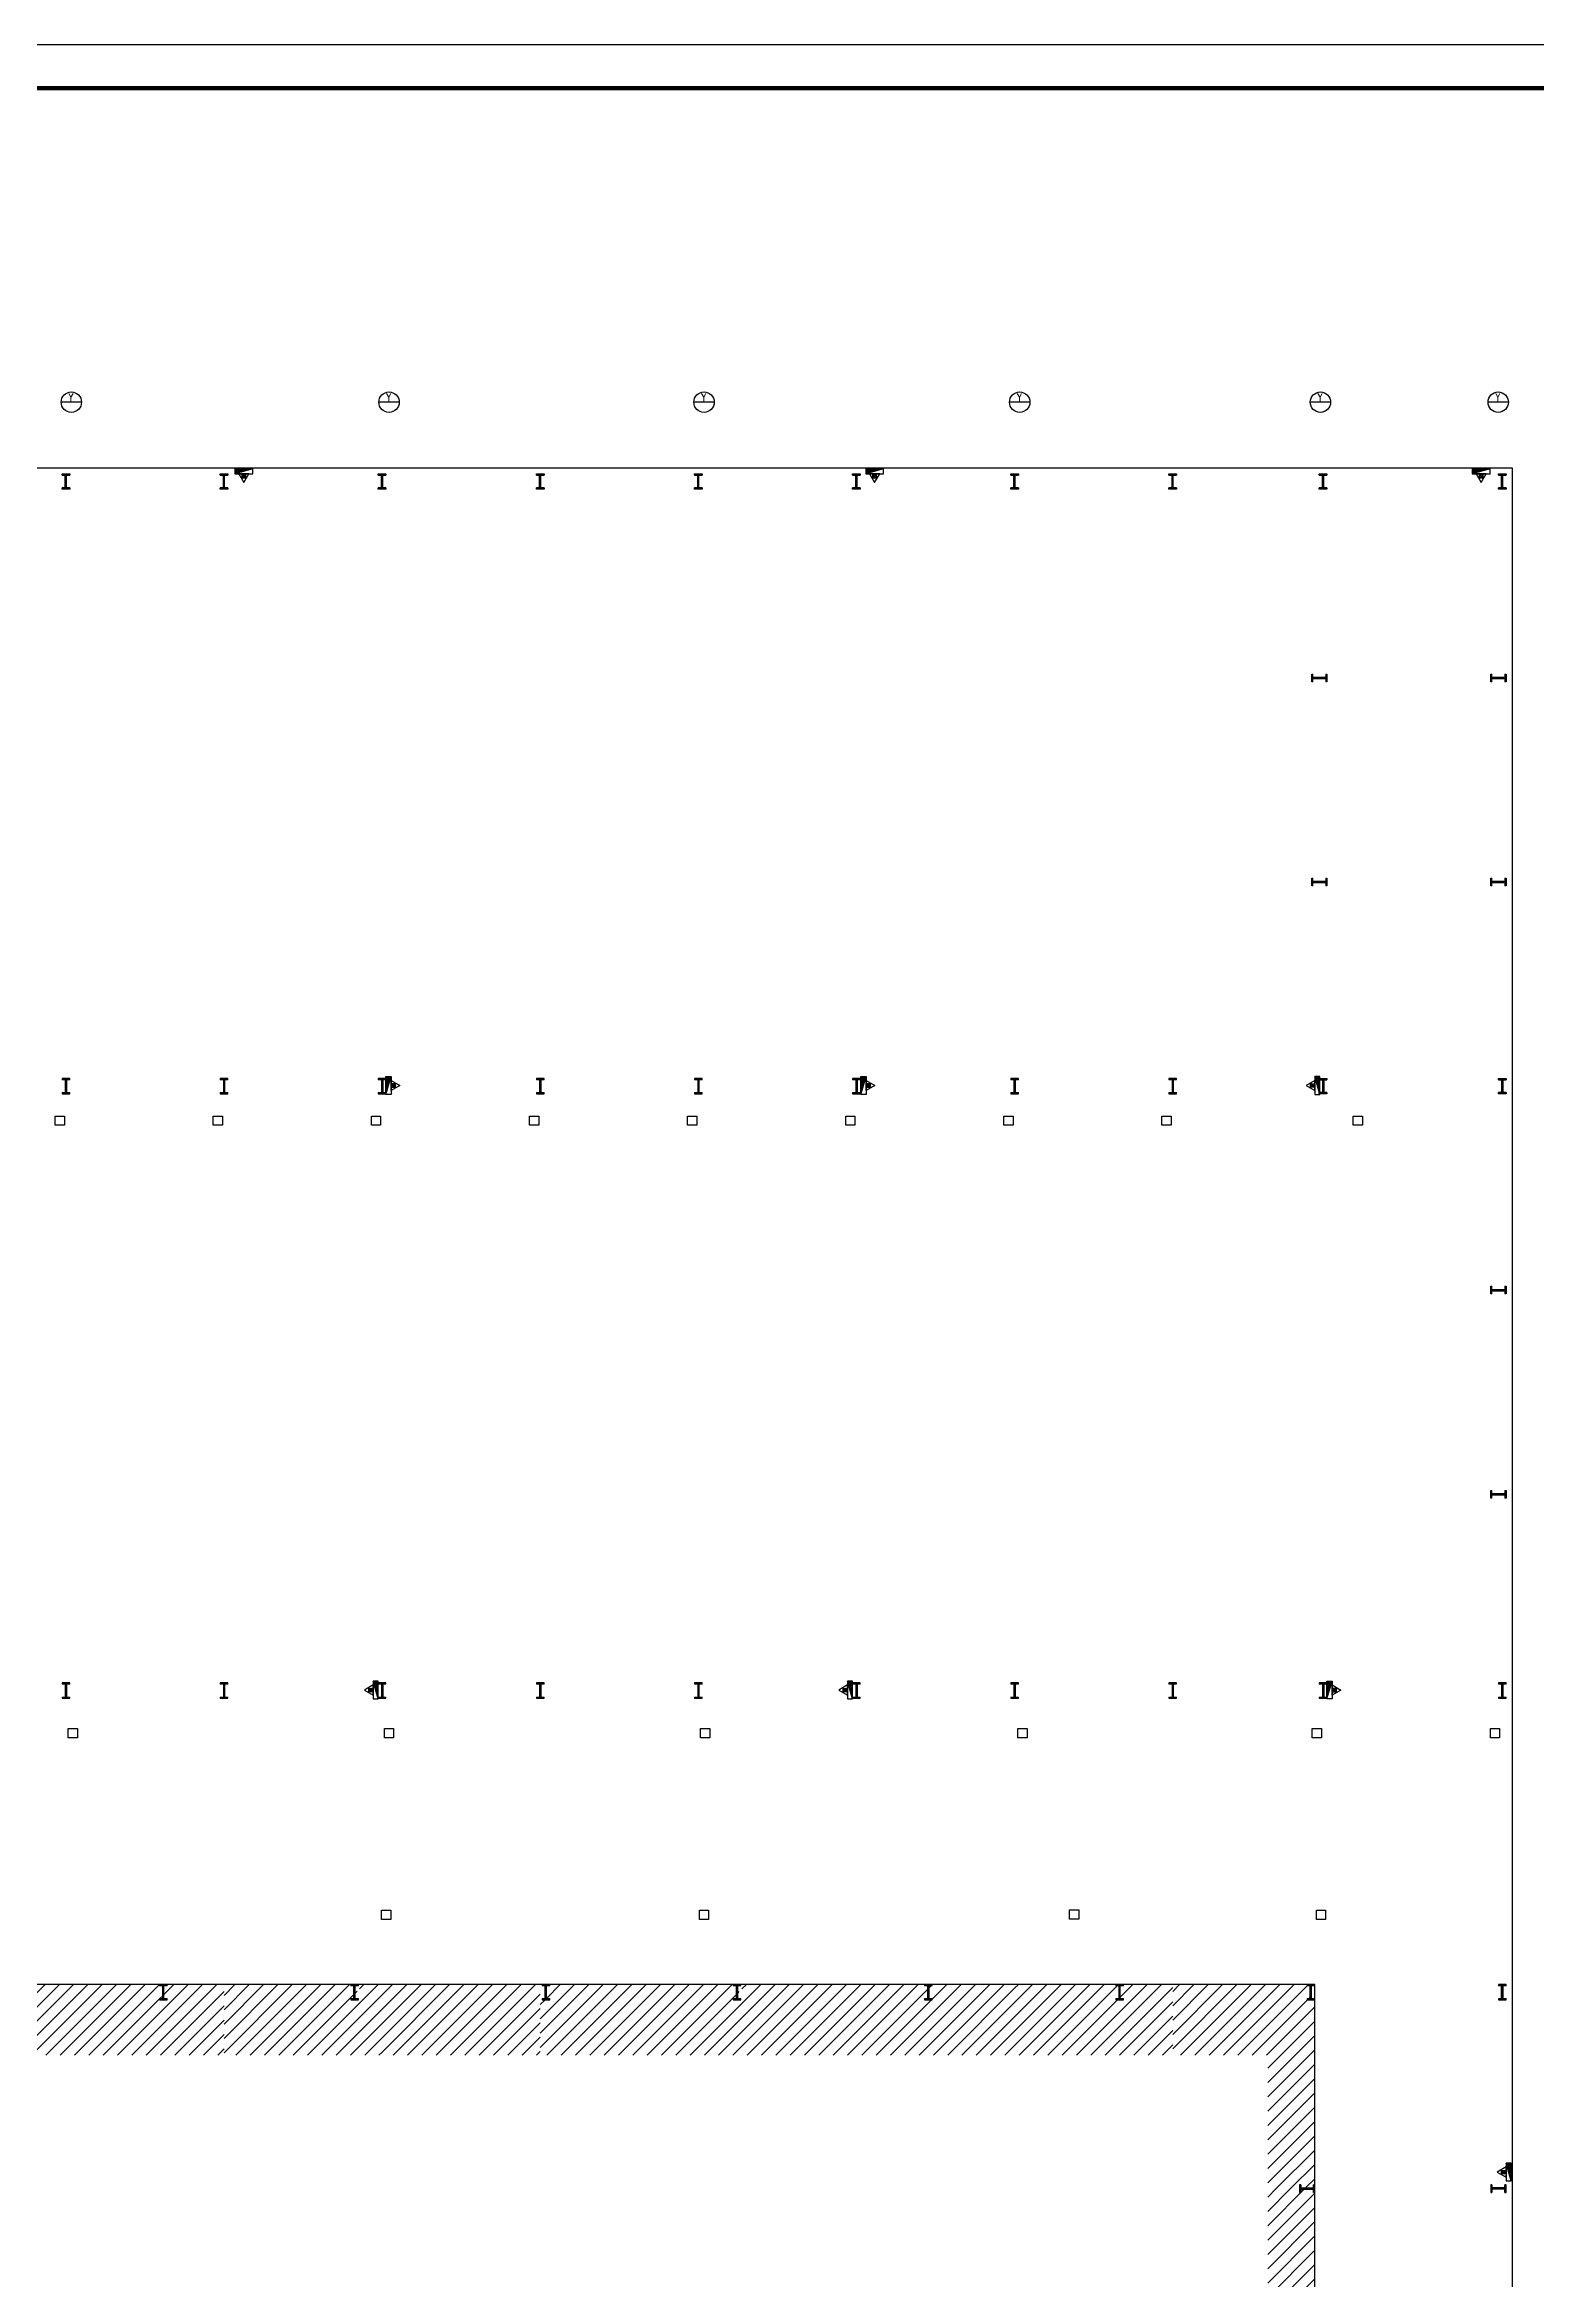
# Model space of a CAD drawing. Extents: x 4150464 to 4450492, y 483482 to 853422.
# Drawn here: x 4350147 to 4408638, y 681826 to 769422 of the extents above; entities that cross this region are included whole.
import ezdxf

# ---------------------------------------------------------------- set-up
doc = ezdxf.new("R2010")
doc.units = 0
doc.header["$LTSCALE"] = 1000
doc.header["$MEASUREMENT"] = 0
for name, color, linetype in [('0-排水标注', 7, 'Continuous'), ('COLUMN', 7, 'Continuous'), ('DIM_消防', 3, 'Continuous'), ('EQUIP_消火栓', 7, 'Continuous'), ('EQUIP_消防', 7, 'Continuous'), ('PUB_TITLE', 4, 'Continuous'), ('VPIPE-消防', 1, 'TG_XH'), ('钢柱', 7, 'Continuous')]:
    doc.layers.add(name, color=color, linetype=linetype)
doc.styles.add('_HZTXT', font='txt.shx', dxfattribs={"width": 0.8, "bigfont": 'hztxt.shx'})
doc.styles.add('TG_LINETYPE', font='SIMPLEX', dxfattribs={"width": 0.8, "height": 3, "bigfont": 'HZTXT'})
doc.linetypes.add('TG_XH', pattern='A,2,-0.6,["XH",TG_LINETYPE,S=0.1,R=0,X=-0.52,Y=-0.15],0', length=2.6)
pattern_1 = [(45, (819536, 867522.56), (-280.633004, 280.633004), [])]
pattern_2 = [(45, (814834.15, 847256.3), (-280.633004, 280.633004), [])]

# ---------------------------------------------------------------- blocks, each defined once
blk = doc.blocks.new('A$C23043752')
at = {"layer": 'COLUMN'}
blk.add_hatch(color=256, dxfattribs=at).paths.add_polyline_path([(0, 600), (0, 550), (125, 550), (125, 50), (0, 50), (0, 0), (300, 0), (300, 50), (175, 50), (175, 550), (300, 550), (300, 600)])
for p, q in [((0, 600), (0, 550)), ((300, 600), (0, 600)), ((125, 550), (0, 550)), ((0, 50), (125, 50)), ((0, 50), (0, 0)), ((0, 0), (300, 0)), ((125, 550), (125, 50)), ((175, 550), (175, 50)), ((300, 550), (175, 550)), ((175, 50), (300, 50)), ((300, 550), (300, 600)), ((300, 0), (300, 50))]:
    blk.add_line(p, q, dxfattribs=at)
blk = doc.blocks.new('A$C2E6C69CD')
at = {"layer": 'COLUMN', "xscale": -1, "rotation": 359.9999999999998}
blk.add_blockref('A$C23043752', (300, 0), dxfattribs=at)
blk.add_blockref('A$C23043752', (300, 0), dxfattribs=at)
blk = doc.blocks.new('A$C6F9B7E11')
blk.add_blockref('A$C2E6C69CD', (0, 0))
blk = doc.blocks.new('$ATTACHMENT$00000214')
h = blk.add_hatch()
h.set_pattern_fill('ANSI31', color=256, scale=200, style=0)
h.set_pattern_definition([(45, (-38543.802, -6842.639), (-17.67767, 17.67767), [])])
h.paths.add_polyline_path([(-65, 2), (65, 2), (65, -128), (-65, -128)])
for points in [[(0, 172), (-198, -172), (198, -172)], [(-65, 2), (65, 2), (65, -128), (-65, -128)]]:
    blk.add_lwpolyline(points, close=True)
blk = doc.blocks.new('$TwtSys$00000434')
for p, q in [((-0.5, 0.5), (-0.5, -0.5)), ((-0.5, -0.5), (0.5, 0.5)), ((0.5, 0.5), (-0.5, 0.5)), ((0.5, -0.5), (0.5, 0.5)), ((-0.5, -0.5), (0.5, -0.5))]:
    blk.add_line(p, q)
blk.add_solid([(0.5, -0.5), (0.5, 0.5), (-0.5, -0.5)])
blk = doc.blocks.new('xhs')
at = {"layer": 'EQUIP_消火栓', "xscale": 700.0000000000026, "yscale": 200, "zscale": 700, "rotation": 359.9999949910357}
blk.add_blockref('$TwtSys$00000434', (4416311, -1410339), dxfattribs=at)
at = {"layer": 'EQUIP_消防'}
blk.add_blockref('$ATTACHMENT$00000214', (4416311, -1410067), dxfattribs=at)

msp = doc.modelspace()

# ---------------------------------------------------------------- hatches: boundary and pattern name
h = msp.add_hatch()
h.set_pattern_fill('ANSI31', color=253, scale=250, style=0)
h.set_pattern_definition([(45, (0, 0), (-280.633004, 280.633004), [])])
h.paths.add_polyline_path([(4399949, 653231), (4399899, 653231), (4399899, 653356), (4399399, 653356), (4399399, 653231), (4399349, 653231), (4399349, 653381), (4398105, 653381), (4398105, 645381), (4399649, 645381), (4399649, 645431), (4399774, 645431), (4399774, 645931), (4399649, 645931), (4399649, 645981), (4399949, 645981)])
h.paths.add_polyline_path([(4399766, 645619, -1), (4399616, 645619, -1)], flags=16)
h.paths.add_polyline_path([(4277629, 693381), (4272599, 693381), (4272599, 693331), (4272474, 693331), (4272474, 692831), (4272599, 692831), (4272599, 692781), (4272299, 692781), (4272299, 690610), (4277629, 690610)])
h.paths.add_polyline_path([(4272546, 693144, -1), (4272696, 693144, -1)], flags=16)
h.paths.add_polyline_path([(4283079, 693381), (4279949, 693381), (4279949, 693331), (4279824, 693331), (4279824, 692831), (4279949, 692831), (4279949, 692781), (4279649, 692781), (4279649, 692831), (4279774, 692831), (4279774, 693331), (4279649, 693331), (4279649, 693381), (4277629, 693381), (4277629, 690610), (4283079, 690610)])
h.paths.add_polyline_path([(4399949, 661231), (4399899, 661231), (4399899, 661356), (4399399, 661356), (4399399, 661231), (4399349, 661231), (4399349, 661381), (4398105, 661381), (4398105, 653381), (4399349, 653381), (4399349, 653531), (4399399, 653531), (4399399, 653406), (4399899, 653406), (4399899, 653531), (4399949, 653531), (4399949, 655881), (4399949, 658881)])
h.paths.add_polyline_path([(4282853, 692239), (4284546, 692239), (4284546, 692909), (4282853, 692909)], flags=9)
h = msp.add_hatch()
h.set_pattern_fill('ANSI31', color=253, scale=250, angle=360, style=0)
h.set_pattern_definition(pattern_2)
h.paths.add_polyline_path([(4350979, 693381), (4349699, 693381), (4347449, 693381), (4347449, 693331), (4347324, 693331), (4347324, 692831), (4347449, 692831), (4347449, 692781), (4347149, 692781), (4347149, 692831), (4347274, 692831), (4347274, 693331), (4347149, 693331), (4347149, 693381), (4345199, 693381), (4344779, 693381), (4344779, 690610), (4350979, 690610)])
h.paths.add_polyline_path([(4347388, 693144, -1), (4347538, 693144, -1)], flags=16)
h = msp.add_hatch()
h.set_pattern_fill('ANSI31', color=253, scale=250, angle=360, style=0)
h.set_pattern_definition(pattern_2)
h.paths.add_polyline_path([(4350979, 690610), (4357179, 690610), (4357179, 693381), (4354949, 693381), (4354949, 693331), (4354824, 693331), (4354824, 692831), (4354949, 692831), (4354949, 692781), (4354649, 692781), (4354649, 692831), (4354774, 692831), (4354774, 693331), (4354649, 693331), (4354649, 693381), (4352699, 693381), (4350979, 693381)])
h = msp.add_hatch()
h.set_pattern_fill('ANSI31', color=253, scale=250, angle=360, style=0)
h.set_pattern_definition(pattern_1)
h.paths.add_polyline_path([(4363379, 693381), (4362449, 693381), (4362449, 693331), (4362324, 693331), (4362324, 692831), (4362449, 692831), (4362449, 692781), (4362149, 692781), (4362149, 692831), (4362274, 692831), (4362274, 693331), (4362149, 693331), (4362149, 693381), (4360199, 693381), (4357199, 693381), (4357179, 693381), (4357179, 690610), (4363379, 690610)])
h.paths.add_polyline_path([(4362389, 693144, -1), (4362539, 693144, -1)], flags=16)
h = msp.add_hatch()
h.set_pattern_fill('ANSI31', color=253, scale=250, angle=360, style=0)
h.set_pattern_definition(pattern_1)
h.paths.add_polyline_path([(4363379, 690610), (4369579, 690610), (4369579, 693381), (4368699, 693381), (4363379, 693381)])
h = msp.add_hatch()
h.set_pattern_fill('ANSI31', color=253, scale=250, angle=360, style=0)
h.set_pattern_definition(pattern_2)
h.paths.add_polyline_path([(4375779, 690610), (4375779, 693381), (4375199, 693381), (4372199, 693381), (4369949, 693381), (4369949, 693331), (4369824, 693331), (4369824, 692831), (4369949, 692831), (4369949, 692781), (4369579, 692781), (4369579, 690610)])
h = msp.add_hatch()
h.set_pattern_fill('ANSI31', color=253, scale=250, angle=360, style=0)
h.set_pattern_definition(pattern_2)
h.paths.add_polyline_path([(4381979, 693381), (4379699, 693381), (4377449, 693381), (4377449, 693331), (4377324, 693331), (4377324, 692831), (4377449, 692831), (4377449, 692781), (4377149, 692781), (4377149, 692831), (4377274, 692831), (4377274, 693331), (4377149, 693331), (4377149, 693381), (4375779, 693381), (4375779, 690610), (4381979, 690610)])
h.paths.add_polyline_path([(4377372, 693144, -1), (4377522, 693144, -1)], flags=16)
h = msp.add_hatch()
h.set_pattern_fill('ANSI31', color=253, scale=250, angle=360, style=0)
h.set_pattern_definition(pattern_2)
h.paths.add_polyline_path([(4381979, 690610), (4388179, 690610), (4388179, 693381), (4387199, 693381), (4384949, 693381), (4384949, 693331), (4384824, 693331), (4384824, 692831), (4384949, 692831), (4384949, 692781), (4384649, 692781), (4384649, 692831), (4384774, 692831), (4384774, 693331), (4384649, 693331), (4384649, 693381), (4382699, 693381), (4381979, 693381)])
h = msp.add_hatch()
h.set_pattern_fill('ANSI31', color=253, scale=250, angle=360, style=0)
h.set_pattern_definition(pattern_2)
h.paths.add_polyline_path([(4388179, 690610), (4394379, 690610), (4394379, 693381), (4392449, 693381), (4392449, 693331), (4392324, 693331), (4392324, 692831), (4392449, 692831), (4392449, 692781), (4392149, 692781), (4392149, 692831), (4392274, 692831), (4392274, 693331), (4392149, 693331), (4392149, 693381), (4390199, 693381), (4388179, 693381)])
h = msp.add_hatch()
h.set_pattern_fill('ANSI31', color=253, scale=250, angle=360, style=0)
h.set_pattern_definition(pattern_1)
h.paths.add_polyline_path([(4399949, 692781), (4399649, 692781), (4399649, 692831), (4399774, 692831), (4399774, 693331), (4399649, 693331), (4399649, 693381), (4397699, 693381), (4394699, 693381), (4394379, 693381), (4394379, 690610), (4398105, 690610), (4398105, 685381), (4399349, 685381), (4399349, 685531), (4399399, 685531), (4399399, 685406), (4399899, 685406), (4399899, 685531), (4399949, 685531), (4399949, 687881), (4399949, 690881)])
h = msp.add_hatch()
h.set_pattern_fill('ANSI31', color=253, scale=250, angle=360, style=0)
h.set_pattern_definition(pattern_1)
h.paths.add_polyline_path([(4399949, 674881), (4399949, 677231), (4399899, 677231), (4399899, 677356), (4399399, 677356), (4399399, 677231), (4399349, 677231), (4399349, 677381), (4398105, 677381), (4398105, 669381), (4399774, 669381), (4399774, 669631), (4399649, 669631), (4399649, 669681), (4399949, 669681), (4399949, 671881)])
h.paths.add_polyline_path([(4399949, 669081), (4399649, 669081), (4399649, 669131), (4399774, 669131), (4399774, 669381), (4398105, 669381), (4398105, 667527), (4398630, 667336), (4397580, 667151), (4398105, 666965), (4398105, 661381), (4399349, 661381), (4399349, 661531), (4399399, 661531), (4399399, 661406), (4399899, 661406), (4399899, 661531), (4399949, 661531), (4399949, 663881), (4399949, 666881)])
h.paths.add_polyline_path([(4399949, 685231), (4399899, 685231), (4399899, 685356), (4399399, 685356), (4399399, 685231), (4399349, 685231), (4399349, 685381), (4398105, 685381), (4398105, 677381), (4399349, 677381), (4399349, 677531), (4399399, 677531), (4399399, 677406), (4399899, 677406), (4399899, 677531), (4399949, 677531), (4399949, 678881)])

# ---------------------------------------------------------------- linework, layer by layer
at = {"color": 253}
msp.add_lwpolyline([(4272059, 752841), (4407689, 752841), (4407689, 645141), (4399949, 645141), (4399949, 693381), (4272059, 693381), (4272059, 752841)], dxfattribs=at)
at = {"layer": '0-排水标注'}
for p, q in [((4351592, 755409), (4350792, 755409)), ((4364049, 755409), (4363249, 755409)), ((4376401, 755409), (4375601, 755409)), ((4388779, 755409), (4387979, 755409)), ((4400571, 755409), (4399771, 755409)), ((4407543, 755409), (4406743, 755409))]:
    msp.add_line(p, q, dxfattribs=at)
for centre in [(4351192, 755409), (4363649, 755409), (4376001, 755409), (4388379, 755409), (4400171, 755409), (4407143, 755409)]:
    msp.add_circle(centre, 400, dxfattribs=at)
at = {"layer": 'DIM_消防', "color": 0}
for points in [[(4350559, 727427), (4350920, 727427), (4350920, 727062), (4350559, 727062)], [(4356759, 727427), (4357120, 727427), (4357120, 727062), (4356759, 727062)], [(4362959, 727427), (4363320, 727427), (4363320, 727062), (4362959, 727062)], [(4369159, 727427), (4369520, 727427), (4369520, 727062), (4369159, 727062)], [(4375359, 727427), (4375720, 727427), (4375720, 727062), (4375359, 727062)], [(4381559, 727427), (4381920, 727427), (4381920, 727062), (4381559, 727062)], [(4387759, 727427), (4388120, 727427), (4388120, 727062), (4387759, 727062)], [(4393959, 727427), (4394320, 727427), (4394320, 727062), (4393959, 727062)], [(4401459, 727427), (4401820, 727427), (4401820, 727062), (4401459, 727062)], [(4351067, 703416), (4351429, 703416), (4351429, 703052), (4351067, 703052)], [(4363468, 703416), (4363829, 703416), (4363829, 703052), (4363468, 703052)], [(4375866, 703416), (4376228, 703416), (4376228, 703052), (4375866, 703052)], [(4388313, 703416), (4388675, 703416), (4388675, 703052), (4388313, 703052)], [(4399849, 703416), (4400210, 703416), (4400210, 703052), (4399849, 703052)], [(4406838, 703416), (4407199, 703416), (4407199, 703052), (4406838, 703052)], [(4363354, 696294), (4363715, 696294), (4363715, 695929), (4363354, 695929)], [(4375820, 696294), (4376181, 696294), (4376181, 695929), (4375820, 695929)], [(4390337, 696305), (4390698, 696305), (4390698, 695940), (4390337, 695940)], [(4400013, 696294), (4400374, 696294), (4400374, 695929), (4400013, 695929)]]:
    msp.add_lwpolyline(points, close=True, dxfattribs=at)
at = {"layer": 'PUB_TITLE'}
msp.add_lwpolyline([(4248288, 626452), (4450418, 626452), (4450418, 769422), (4248288, 769422)], close=True, dxfattribs=at)
msp.add_lwpolyline([(4248288, 626452), (4450418, 626452), (4450418, 769422), (4248288, 769422)], close=True, dxfattribs=at)
at = {"layer": 'PUB_TITLE', "const_width": 170}
msp.add_lwpolyline([(4252538, 628152), (4448718, 628152), (4448718, 767722), (4252538, 767722)], close=True, dxfattribs=at)
msp.add_lwpolyline([(4252538, 628152), (4448718, 628152), (4448718, 767722), (4252538, 767722)], close=True, dxfattribs=at)

# ---------------------------------------------------------------- block references
at = {"layer": 'VPIPE-消防', "color": 253}
for p, rotation in [((8774270, -657637), 180), ((8799003, -657637), 180), ((8822785, -657637), 180), ((2989716, -3687685), 90), ((2952791, -3711385), 90), ((2971391, -3711385), 90), ((2997211, -3730280), 90)]:
    msp.add_blockref('xhs', p, dxfattribs=dict(at, rotation=rotation))
at = {"layer": 'VPIPE-消防', "color": 253, "xscale": -1, "rotation": 270}
for p in [(5773968, -3687685), (5792593, -3687685), (5810868, -3711385)]:
    msp.add_blockref('xhs', p, dxfattribs=at)
at = {"layer": '钢柱', "color": 253, "ltscale": 1000}
for p, rotation in [((4351129, 752601), 180), ((4357329, 752601), 180), ((4363529, 752601), 180), ((4369729, 752601), 180), ((4375929, 752601), 180), ((4382129, 752601), 180), ((4388329, 752601), 180), ((4394529, 752601), 180), ((4400429, 752601), 180), ((4407449, 752601), 180), ((4400429, 744451), 90), ((4407449, 744451), 90), ((4400429, 736451), 90), ((4407449, 736451), 90), ((4407449, 720451), 90), ((4407449, 712451), 90)]:
    msp.add_blockref('A$C6F9B7E11', p, dxfattribs=dict(at, rotation=rotation))
at = {"layer": '钢柱', "color": 253, "ltscale": 1000, "xscale": -1}
for p in [(4351129, 728301), (4357329, 728301), (4363529, 728301), (4369729, 728301), (4375929, 728301), (4382129, 728301), (4388329, 728301), (4394529, 728301), (4351129, 704601), (4357329, 704601), (4363529, 704601), (4369729, 704601), (4375929, 704601), (4382129, 704601), (4388329, 704601), (4394529, 704601), (4400429, 704601), (4407449, 704601), (4407449, 692781)]:
    msp.add_blockref('A$C6F9B7E11', p, dxfattribs=at)
at = {"layer": '钢柱', "color": 253, "ltscale": 1000}
for p in [(4400129, 728301), (4407149, 728301)]:
    msp.add_blockref('A$C6F9B7E11', p, dxfattribs=at)
at = {"layer": '钢柱', "color": 253, "ltscale": 1000, "xscale": -1}
for p, rotation in [((4354649, 693381), 180), ((4362149, 693381), 180), ((4369649, 693381), 180), ((4377149, 693381), 180), ((4384649, 693381), 180), ((4392149, 693381), 180), ((4399649, 693381), 180), ((4407149, 693381), 180), ((4399949, 685531), 90), ((4406849, 685231), 270)]:
    msp.add_blockref('A$C6F9B7E11', p, dxfattribs=dict(at, rotation=rotation))

# ---------------------------------------------------------------- texts
at = {"layer": '0-排水标注', "style": '_HZTXT', "width": 0.8}
for p in [(4351086, 755444), (4363543, 755444), (4375895, 755444), (4388273, 755444), (4400065, 755444), (4407037, 755444)]:
    msp.add_text('Y', height=300, rotation=360, dxfattribs=at).set_placement(p)

doc.saveas('drawing.dxf')
